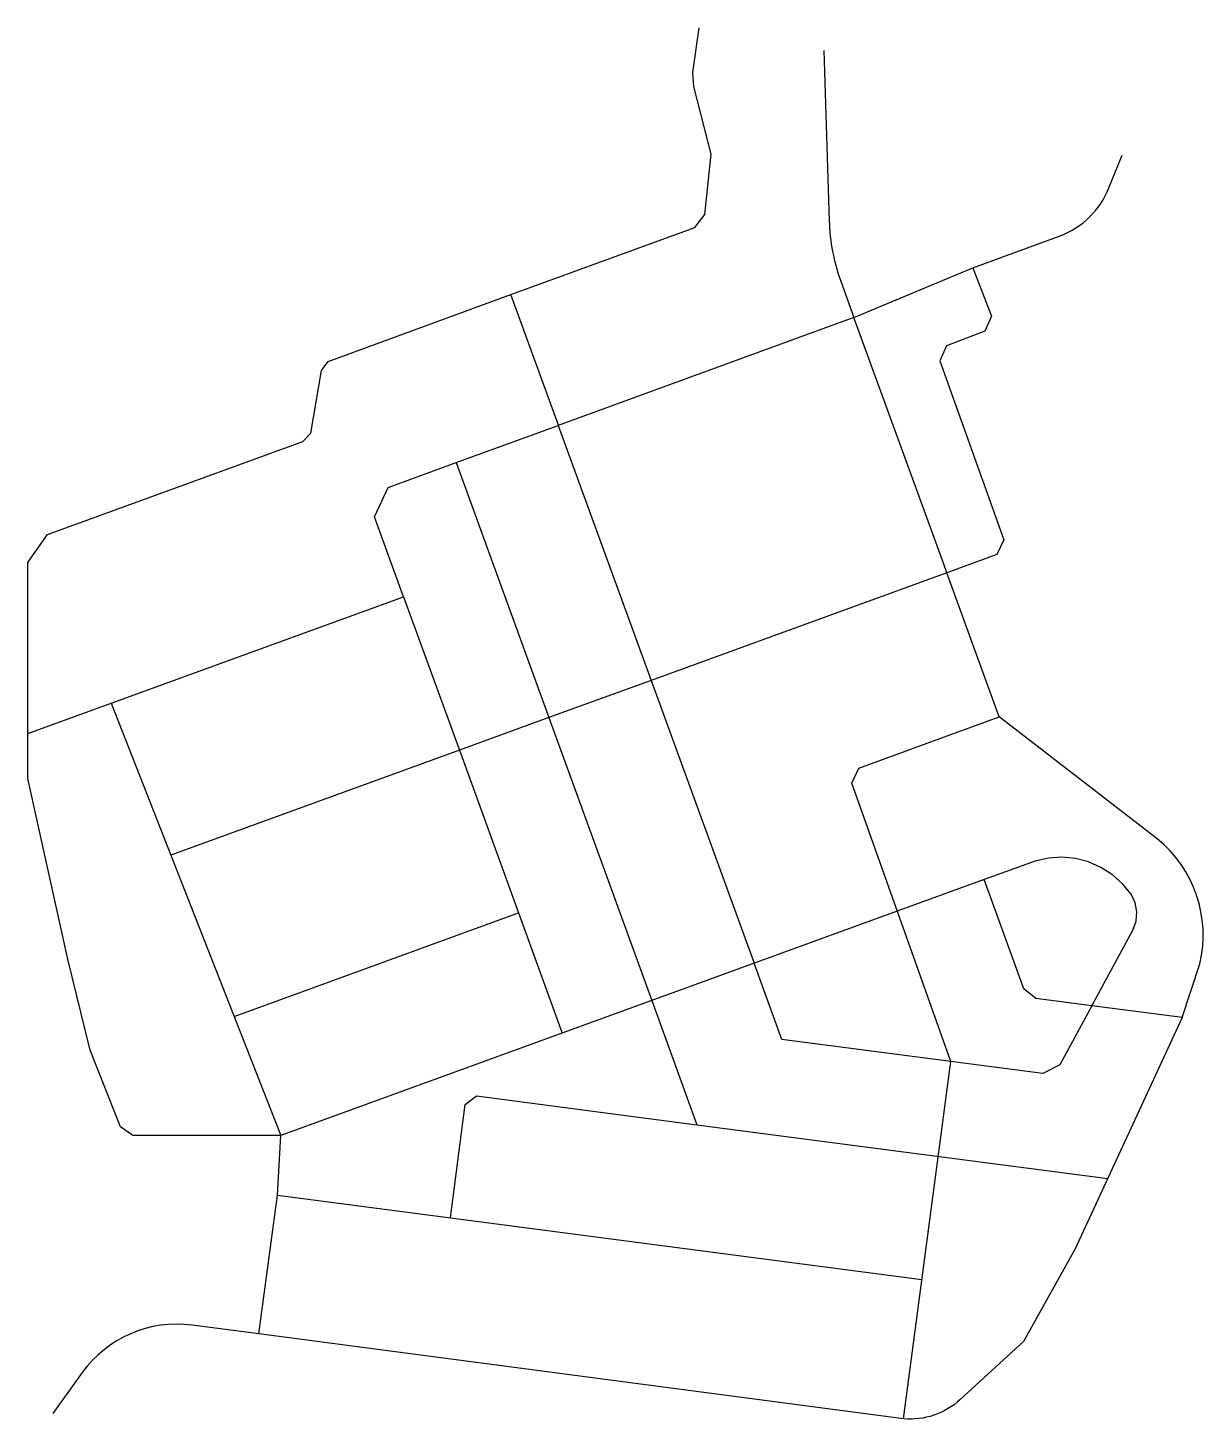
# Model space of a CAD drawing. Header units: millimetres. Extents: x 654922 to 657947, y 9235956 to 9239537.
import ezdxf

# ---------------------------------------------------------------- set-up
doc = ezdxf.new("R2010")
doc.units = ezdxf.units.MM
for name, color, linetype in [('20', 151, 'Continuous'), ('30', 211, 'Continuous'), ('40', 1, 'Continuous')]:
    doc.layers.add(name, color=color, linetype=linetype)

msp = doc.modelspace()

# ---------------------------------------------------------------- linework, layer by layer
at = {"layer": '20'}
for points in [[(657354.9, 9238919.6), (657402.5, 9238794.9), (657385.2, 9238756.2), (657287.3, 9238718.8), (657269.4, 9238679.9), (657434.2, 9238219.7), (657416.1, 9238181.2), (657287.8, 9238134.5)], [(654922.4, 9237721.1), (654922.4, 9238160.7), (654973, 9238233), (655630.4, 9238472.1), (655651.1, 9238494.2), (655678.1, 9238654.7), (655695.4, 9238678.7), (656165.5, 9238850.4)], [(656287.8, 9238513.9), (656526.6, 9237857.6)], [(656024.8, 9238417.9), (656263.4, 9237761.9)], [(657287.8, 9238134.5), (656526.6, 9237857.6)], [(654922.4, 9237721.1), (655889.6, 9238072.9)], [(656526.6, 9237857.6), (656263.4, 9237761.9)], [(656526.6, 9237857.6), (656791.5, 9237129.3)], [(655136.8, 9237799), (655290.2, 9237407.9)], [(656263.4, 9237761.9), (656033.2, 9237678.2)], [(656263.4, 9237761.9), (656528.4, 9237033.6)], [(657297.8, 9236876.3), (657042.9, 9237593.2), (657061, 9237631.7), (657422.8, 9237763.3)], [(655573.3, 9236686.2), (655193, 9236686.2), (655160.6, 9236708.3), (655083, 9236906.1), (655025.3, 9237139.9), (654922.4, 9237605.3), (654922.4, 9237721.1)], [(656033.2, 9237678.2), (655290.2, 9237407.9)], [(655290.2, 9237407.9), (655573.3, 9236686.2)], [(655453.2, 9236992.4), (656185.7, 9237258.9)], [(657660.8, 9237020), (657578.4, 9236867.9), (657534.4, 9236845.4), (656862.8, 9236933.3), (656791.5, 9237129.3)], [(656528.4, 9237033.6), (656644.6, 9236714)], [(657176.5, 9235956.8), (657297.8, 9236876.3)], [(656010, 9236474.3), (656048.4, 9236765.7), (656077.4, 9236788), (656644.6, 9236714)], [(656644.6, 9236714), (657701.7, 9236575.6)], [(655564.7, 9236532.6), (657223.8, 9236315.4)]]:
    msp.add_lwpolyline(points, dxfattribs=at)
at = {"layer": '30'}
for points in [[(656165.5, 9238850.4), (656638.9, 9239023.2), (656664.9, 9239056.5), (656681, 9239211.7), (656636.2, 9239386.1), (656634.2, 9239422.4), (656650, 9239537.1)], [(656288.3, 9238514.1), (656165.5, 9238850.4)], [(657048.7, 9238791.8), (656287.8, 9238513.9)], [(656024.7, 9238418.2), (656287.8, 9238513.9)], [(655889.6, 9238072.9), (655814.8, 9238278.7), (655849.9, 9238354.1), (656024.8, 9238417.9)], [(655889.6, 9238072.9), (656033.2, 9237678.2)], [(656033.2, 9237678.2), (656298.1, 9236949.9)], [(657660.8, 9237020), (657766.2, 9237214.8), (657774.7, 9237237.4), (657777, 9237261.5), (657772.7, 9237285.3), (657762.2, 9237307.2), (657740, 9237334.2), (657713.9, 9237357.3), (657684.5, 9237376.1), (657652.5, 9237390.1), (657618.8, 9237398.9), (657584, 9237402.2), (657549.2, 9237400.1), (657515.1, 9237392.5), (657383.5, 9237344.7)], [(657383.5, 9237344.7), (655573.3, 9236686.2)], [(657660.8, 9237020), (657516.8, 9237038.9), (657485.7, 9237063.8), (657383.5, 9237344.7)], [(657893.4, 9236989.6), (657660.8, 9237020)], [(655564.7, 9236532.6), (655573.3, 9236686.2)], [(655517.4, 9236175.4), (655564.7, 9236532.6)]]:
    msp.add_lwpolyline(points, dxfattribs=at)
msp.add_lwpolyline([(657048.7, 9238791.8), (657354.9, 9238919.6), (657579.3, 9239001.5, 0.209268), (657705.1, 9239125.3), (657738.7, 9239209.2)], format="xyb", dxfattribs=at)
at = {"layer": '40'}
for points in [[(656971.2, 9239478.3), (656985, 9239039.8, 0.079482), (657014.9, 9238884.7), (657048.7, 9238791.8)], [(657893.4, 9236989.6), (657939, 9237128.2, 0.287363), (657829.4, 9237449.8), (657422.8, 9237763.3)], [(657893.4, 9236989.6), (657617.8, 9236394.3), (657485.4, 9236156.2), (657321.6, 9236006, -0.210653), (657176.5, 9235956.8)], [(655517.4, 9236175.4), (655345.4, 9236198.1, 0.276147), (655062.7, 9236076), (654986.8, 9235970.7)]]:
    msp.add_lwpolyline(points, format="xyb", dxfattribs=at)
for points in [[(657287.8, 9238134.5), (657278.9, 9238158.8), (657048.7, 9238791.8)], [(657422.8, 9237763.3), (657287.8, 9238134.5)], [(657176.4, 9235956.6), (655517.4, 9236175.4)]]:
    msp.add_lwpolyline(points, dxfattribs=at)

doc.saveas('drawing.dxf')
